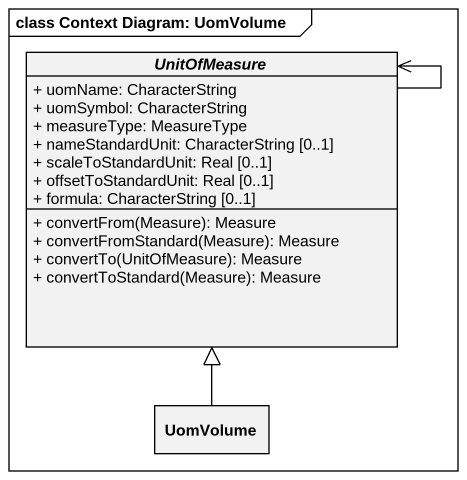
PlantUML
@startuml
mainframe class Context Diagram: UomVolume
hide circle
hide empty members
skinparam classAttributeIconSize 0
abstract class UnitOfMeasure {
  + uomName: CharacterString
  + uomSymbol: CharacterString
  + measureType: MeasureType
  + nameStandardUnit: CharacterString [0..1]
  + scaleToStandardUnit: Real [0..1]
  + offsetToStandardUnit: Real [0..1]
  + formula: CharacterString [0..1]
  + convertFrom(Measure): Measure
  + convertFromStandard(Measure): Measure
  + convertTo(UnitOfMeasure): Measure
  + convertToStandard(Measure): Measure
}
class UomVolume
UnitOfMeasure --> UnitOfMeasure
UomVolume -up-|> UnitOfMeasure
@enduml
